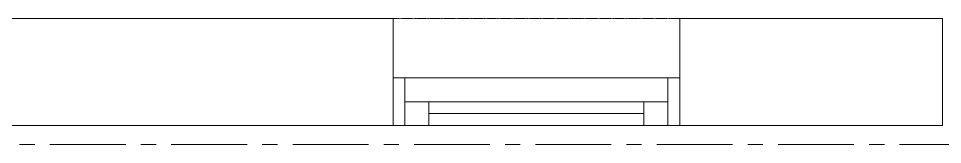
# Model space of a CAD drawing. Header units: millimetres. Extents: x 26027 to 581921, y 7230 to 233891.
# Drawn here: x 484540 to 486474, y 142345 to 142610 of the extents above; entities that cross this region are included whole.
import ezdxf

# ---------------------------------------------------------------- set-up
doc = ezdxf.new("R2010")
doc.units = ezdxf.units.MM
doc.header["$LTSCALE"] = 5
doc.linetypes.add('CENTER', pattern=[50.8, 31.75, -6.35, 6.35, -6.35])
doc.linetypes.add('HIDDEN2', pattern=[0.1875, 0.125, -0.0625])
for name, color, linetype, lineweight in [('Aluminum', 252, 'Continuous', 5), ('Proj', 252, 'HIDDEN2', 5), ('Walls', 252, 'Continuous', 5)]:
    doc.layers.add(name, color=color, linetype=linetype, lineweight=lineweight)
doc.layers.add('axes', color=252, linetype='Continuous')

msp = doc.modelspace()

# ---------------------------------------------------------------- linework, layer by layer
at = {"layer": 'Aluminum'}
for p, q in [((485323.8, 142485.3, -2.4), (485923.8, 142485.3, -2.4)), ((485348.8, 142485.3, -2.4), (485348.8, 142385.3, -2.4)), ((485898.8, 142485.3, -2.4), (485898.8, 142385.3, -2.4)), ((485348.8, 142435.3, -2.4), (485898.8, 142435.3, -2.4)), ((485398.8, 142435.3, -2.4), (485398.8, 142385.3, -2.4)), ((485848.8, 142435.3, -2.4), (485848.8, 142385.3, -2.4)), ((485848.8, 142410.3, -2.4), (485398.8, 142410.3, -2.4)), ((485323.8, 142385.3, -2.4), (485923.8, 142385.3, -2.4))]:
    msp.add_line(p, q, dxfattribs=at)
at = {"layer": 'axes', "linetype": 'CENTER', "lineweight": 0}
msp.add_line((581030.5, 142345.3, 2.4), (449113.3, 142345.3, 2.4), dxfattribs=at)
at = {"layer": 'Proj'}
msp.add_line((485923.8, 142610.3), (485323.8, 142610.3), dxfattribs=at)
at = {"layer": 'Walls'}
for p, q in [((485323.8, 142610.3, 0), (483733.8, 142610.3, 0)), ((485323.8, 142385.3), (485323.8, 142610.3)), ((486473.8, 142610.3, 0), (485923.8, 142610.3, 0)), ((485923.8, 142385.3), (485923.8, 142610.3)), ((486473.8, 142385.3), (486473.8, 142610.3)), ((485323.8, 142385.3, 0), (483733.8, 142385.3, 0)), ((486473.8, 142385.3, 0), (485923.8, 142385.3, 0))]:
    msp.add_line(p, q, dxfattribs=at)

doc.saveas('drawing.dxf')
